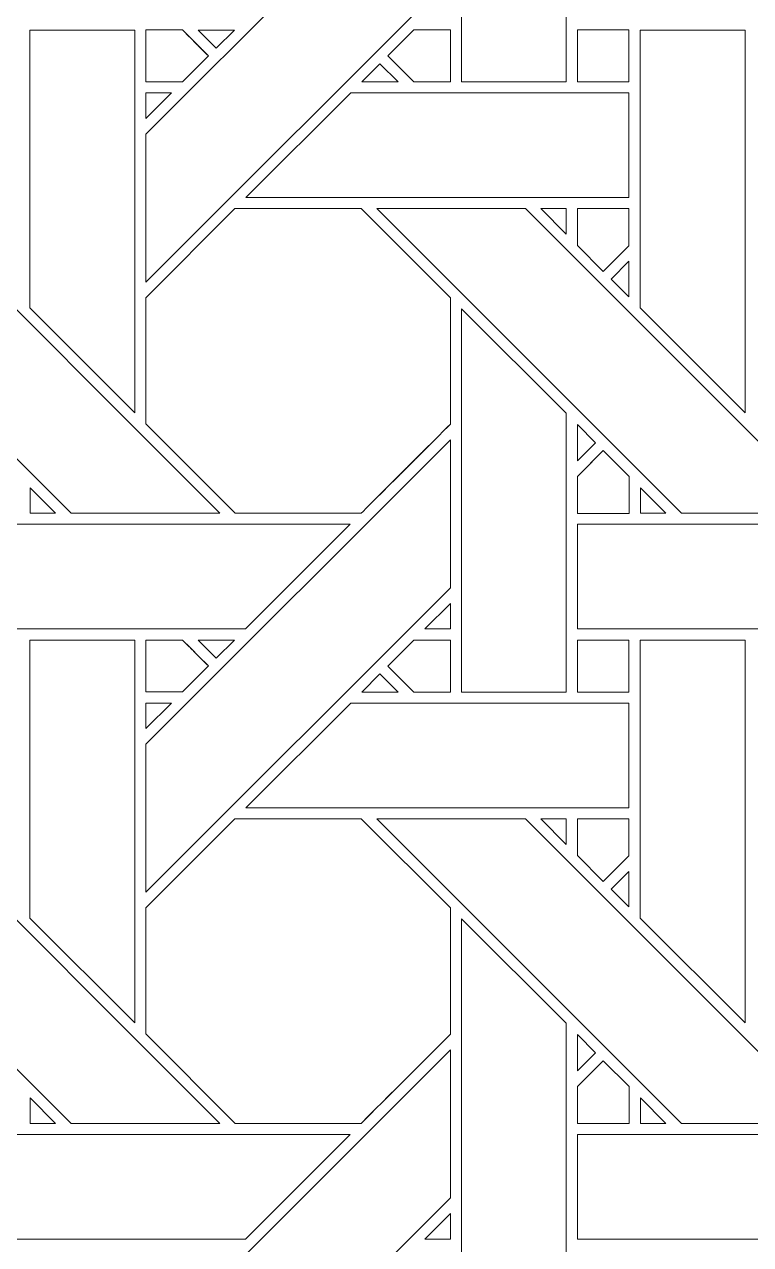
# Model space of a CAD drawing. Header units: inches. Extents: x 7.38 to 17.38, y 5.09 to 13.09.
# Drawn here: x 12.432 to 13.561, y 9.144 to 11.041 of the extents above; entities that cross this region are included whole.
import ezdxf

# ---------------------------------------------------------------- set-up
doc = ezdxf.new("R2010")
doc.units = ezdxf.units.IN
doc.header["$MEASUREMENT"] = 0
doc.layers.add('Design', color=7, linetype='Continuous', lineweight=0)

msp = doc.modelspace()

# ---------------------------------------------------------------- linework, layer by layer
at = {"layer": 'Design'}
for points, knots in [([(7.3829, 13.0948), (7.3829, 13.0948), (7.3829, 5.0948), (7.3829, 5.0948), (7.3829, 5.0948), (17.3829, 5.0948), (17.3829, 5.0948), (17.3829, 5.0948), (17.3829, 13.0948), (17.3829, 13.0948), (17.3829, 13.0948), (7.3829, 13.0948), (7.3829, 13.0948)], [0, 0, 0, 0, 1, 1, 1, 2, 2, 2, 3, 3, 3, 4, 4, 4, 4]), ([(7.8596, 12.6686), (7.8596, 12.6686), (7.8596, 5.5209), (7.8596, 5.5209), (7.8596, 5.5209), (16.9061, 5.5209), (16.9061, 5.5209), (16.9061, 5.5209), (16.9061, 12.6686), (16.9061, 12.6686), (16.9061, 12.6686), (7.8596, 12.6686), (7.8596, 12.6686)], [0, 0, 0, 0, 1, 1, 1, 2, 2, 2, 3, 3, 3, 4, 4, 4, 4]), ([(13.1112, 10.9519), (13.1112, 10.9519), (13.1112, 11.5477), (13.1112, 11.5477), (13.1112, 11.5477), (13.274, 11.3856), (13.274, 11.3856), (13.274, 11.3856), (13.274, 10.9519), (13.274, 10.9519), (13.274, 10.9519), (13.1112, 10.9519), (13.1112, 10.9519)], [0, 0, 0, 0, 1, 1, 1, 2, 2, 2, 3, 3, 3, 4, 4, 4, 4]), ([(13.0941, 11.1141), (13.0941, 11.1141), (12.6204, 10.6404), (12.6204, 10.6404), (12.6204, 10.6404), (12.6204, 10.8705), (12.6204, 10.8705), (12.6204, 10.8705), (13.0941, 11.3441), (13.0941, 11.3441), (13.0941, 11.3441), (13.0941, 11.1141), (13.0941, 11.1141)], [0, 0, 0, 0, 1, 1, 1, 2, 2, 2, 3, 3, 3, 4, 4, 4, 4]), ([(12.4403, 10.6004), (12.4403, 10.6004), (12.4403, 11.0326), (12.4403, 11.0326), (12.4403, 11.0326), (12.6032, 11.0326), (12.6032, 11.0326), (12.6032, 11.0326), (12.6032, 10.4375), (12.6032, 10.4375), (12.6032, 10.4375), (12.4403, 10.6004), (12.4403, 10.6004)], [0, 0, 0, 0, 1, 1, 1, 2, 2, 2, 3, 3, 3, 4, 4, 4, 4]), ([(12.6775, 11.0327), (12.6826, 11.0276), (12.7134, 10.9967), (12.7178, 10.9923), (12.7178, 10.9923), (12.6774, 10.9519), (12.6774, 10.9519), (12.6774, 10.9519), (12.6204, 10.9519), (12.6204, 10.9519), (12.6204, 10.9519), (12.6204, 11.0327), (12.6204, 11.0327), (12.6204, 11.0327), (12.6775, 11.0327), (12.6775, 11.0327)], [0, 0, 0, 0, 1, 1, 1, 2, 2, 2, 3, 3, 3, 4, 4, 4, 5, 5, 5, 5]), ([(12.7178, 10.9923), (12.7178, 10.9923), (12.6774, 10.9519), (12.6774, 10.9519), (12.6774, 10.9519), (12.6204, 10.9519), (12.6204, 10.9519), (12.6204, 10.9519), (12.6204, 11.0327), (12.6204, 11.0327), (12.6204, 11.0327), (12.6775, 11.0327), (12.6775, 11.0327), (12.6828, 11.0274), (12.7136, 10.9965), (12.7178, 10.9923)], [0, 0, 0, 0, 1, 1, 1, 2, 2, 2, 3, 3, 3, 4, 4, 4, 5, 5, 5, 5]), ([(12.7018, 11.0326), (12.7018, 11.0326), (12.7583, 11.0326), (12.7583, 11.0326), (12.7583, 11.0326), (12.73, 11.0045), (12.73, 11.0045), (12.73, 11.0045), (12.7018, 11.0326), (12.7018, 11.0326)], [0, 0, 0, 0, 1, 1, 1, 2, 2, 2, 3, 3, 3, 3]), ([(13.037, 10.9519), (13.037, 10.9519), (12.9966, 10.9923), (12.9966, 10.9923), (12.9966, 10.9923), (13.037, 11.0327), (13.037, 11.0327), (13.037, 11.0327), (13.0941, 11.0327), (13.0941, 11.0327), (13.0941, 11.0327), (13.0941, 10.9519), (13.0941, 10.9519), (13.0941, 10.9519), (13.037, 10.9519), (13.037, 10.9519)], [0, 0, 0, 0, 1, 1, 1, 2, 2, 2, 3, 3, 3, 4, 4, 4, 5, 5, 5, 5]), ([(13.0941, 11.0327), (13.0941, 11.0327), (13.0941, 10.9519), (13.0941, 10.9519), (13.0941, 10.9519), (13.037, 10.9519), (13.037, 10.9519), (13.037, 10.9519), (12.9966, 10.9923), (12.9966, 10.9923), (12.9966, 10.9923), (13.037, 11.0327), (13.037, 11.0327), (13.037, 11.0327), (13.0941, 11.0327), (13.0941, 11.0327)], [0, 0, 0, 0, 1, 1, 1, 2, 2, 2, 3, 3, 3, 4, 4, 4, 5, 5, 5, 5]), ([(13.2913, 11.0327), (13.2913, 11.0327), (13.3715, 11.0327), (13.3715, 11.0327), (13.3715, 11.0327), (13.3715, 10.9519), (13.3715, 10.9519), (13.3715, 10.9519), (13.2913, 10.9519), (13.2913, 10.9519), (13.2913, 10.9519), (13.2913, 11.0327), (13.2913, 11.0327)], [0, 0, 0, 0, 1, 1, 1, 2, 2, 2, 3, 3, 3, 4, 4, 4, 4]), ([(13.3715, 11.0327), (13.3715, 11.0327), (13.3715, 10.9519), (13.3715, 10.9519), (13.3715, 10.9519), (13.2913, 10.9519), (13.2913, 10.9519), (13.2913, 10.9519), (13.2913, 11.0327), (13.2913, 11.0327), (13.2913, 11.0327), (13.3715, 11.0327), (13.3715, 11.0327)], [0, 0, 0, 0, 1, 1, 1, 2, 2, 2, 3, 3, 3, 4, 4, 4, 4]), ([(13.3891, 10.6005), (13.3891, 10.6005), (13.3891, 11.0326), (13.3891, 11.0326), (13.3891, 11.0326), (13.552, 11.0326), (13.552, 11.0326), (13.552, 11.0326), (13.552, 10.4375), (13.552, 10.4375), (13.552, 10.4375), (13.3891, 10.6005), (13.3891, 10.6005)], [0, 0, 0, 0, 1, 1, 1, 2, 2, 2, 3, 3, 3, 4, 4, 4, 4]), ([(13.0127, 10.9519), (13.0127, 10.9519), (12.9562, 10.9519), (12.9562, 10.9519), (12.9562, 10.9519), (12.9845, 10.9801), (12.9845, 10.9801), (12.9845, 10.9801), (13.0127, 10.9519), (13.0127, 10.9519)], [0, 0, 0, 0, 1, 1, 1, 2, 2, 2, 3, 3, 3, 3]), ([(12.6602, 10.9347), (12.6602, 10.9347), (12.6204, 10.8949), (12.6204, 10.8949), (12.6204, 10.8949), (12.6204, 10.9347), (12.6204, 10.9347), (12.6204, 10.9347), (12.6602, 10.9347), (12.6602, 10.9347)], [0, 0, 0, 0, 1, 1, 1, 2, 2, 2, 3, 3, 3, 3]), ([(13.3715, 10.9347), (13.3715, 10.9347), (13.3715, 10.7719), (13.3715, 10.7719), (13.3715, 10.7719), (12.7762, 10.7719), (12.7762, 10.7719), (12.7762, 10.7719), (12.9391, 10.9347), (12.9391, 10.9347), (12.9391, 10.9347), (13.3715, 10.9347), (13.3715, 10.9347)], [0, 0, 0, 0, 1, 1, 1, 2, 2, 2, 3, 3, 3, 4, 4, 4, 4]), ([(12.7354, 10.2811), (12.7354, 10.2811), (12.5044, 10.2811), (12.5044, 10.2811), (12.5044, 10.2811), (12.0308, 10.7548), (12.0308, 10.7548), (12.0308, 10.7548), (12.2618, 10.7548), (12.2618, 10.7548), (12.2618, 10.7548), (12.7354, 10.2811), (12.7354, 10.2811)], [0, 0, 0, 0, 1, 1, 1, 2, 2, 2, 3, 3, 3, 4, 4, 4, 4]), ([(12.7591, 10.7548), (12.7591, 10.7548), (12.9553, 10.7548), (12.9553, 10.7548), (12.9553, 10.7548), (13.0941, 10.6161), (13.0941, 10.6161), (13.0941, 10.6161), (13.0941, 10.4199), (13.0941, 10.4199), (13.0763, 10.4019), (12.9643, 10.2902), (12.9553, 10.2812), (12.9553, 10.2812), (12.7596, 10.2812), (12.7596, 10.2812), (12.7596, 10.2812), (12.6204, 10.4204), (12.6204, 10.4204), (12.6204, 10.4204), (12.6204, 10.6161), (12.6204, 10.6161), (12.6204, 10.6161), (12.7591, 10.7548), (12.7591, 10.7548)], [0, 0, 0, 0, 1, 1, 1, 2, 2, 2, 3, 3, 3, 4, 4, 4, 5, 5, 5, 6, 6, 6, 7, 7, 7, 8, 8, 8, 8]), ([(13.0941, 10.6161), (13.0941, 10.6161), (13.0941, 10.4199), (13.0941, 10.4199), (13.0759, 10.4016), (12.9641, 10.2899), (12.9553, 10.2812), (12.9553, 10.2812), (12.7596, 10.2812), (12.7596, 10.2812), (12.7596, 10.2812), (12.6204, 10.4204), (12.6204, 10.4204), (12.6204, 10.4204), (12.6204, 10.6161), (12.6204, 10.6161), (12.6204, 10.6161), (12.7591, 10.7548), (12.7591, 10.7548), (12.7591, 10.7548), (12.9553, 10.7548), (12.9553, 10.7548), (12.9553, 10.7548), (13.0941, 10.6161), (13.0941, 10.6161)], [0, 0, 0, 0, 1, 1, 1, 2, 2, 2, 3, 3, 3, 4, 4, 4, 5, 5, 5, 6, 6, 6, 7, 7, 7, 8, 8, 8, 8]), ([(13.6841, 10.2811), (13.6841, 10.2811), (13.4531, 10.2811), (13.4531, 10.2811), (13.4531, 10.2811), (12.9795, 10.7548), (12.9795, 10.7548), (12.9795, 10.7548), (13.2105, 10.7548), (13.2105, 10.7548), (13.2105, 10.7548), (13.6841, 10.2811), (13.6841, 10.2811)], [0, 0, 0, 0, 1, 1, 1, 2, 2, 2, 3, 3, 3, 4, 4, 4, 4]), ([(13.2346, 10.7548), (13.2346, 10.7548), (13.2741, 10.7548), (13.2741, 10.7548), (13.2741, 10.7548), (13.2741, 10.715), (13.2741, 10.715), (13.2741, 10.715), (13.2346, 10.7548), (13.2346, 10.7548)], [0, 0, 0, 0, 1, 1, 1, 2, 2, 2, 3, 3, 3, 3]), ([(13.3715, 10.7548), (13.3715, 10.7548), (13.3715, 10.6972), (13.3715, 10.6972), (13.3715, 10.6972), (13.3316, 10.6573), (13.3316, 10.6573), (13.3316, 10.6573), (13.2913, 10.6976), (13.2913, 10.6976), (13.2913, 10.6976), (13.2913, 10.7548), (13.2913, 10.7548), (13.2913, 10.7548), (13.3715, 10.7548), (13.3715, 10.7548)], [0, 0, 0, 0, 1, 1, 1, 2, 2, 2, 3, 3, 3, 4, 4, 4, 5, 5, 5, 5]), ([(13.3715, 10.6972), (13.3715, 10.6972), (13.3316, 10.6573), (13.3316, 10.6573), (13.3316, 10.6573), (13.2913, 10.6976), (13.2913, 10.6976), (13.2913, 10.6976), (13.2913, 10.7548), (13.2913, 10.7548), (13.2913, 10.7548), (13.3715, 10.7548), (13.3715, 10.7548), (13.3715, 10.7548), (13.3715, 10.6972), (13.3715, 10.6972)], [0, 0, 0, 0, 1, 1, 1, 2, 2, 2, 3, 3, 3, 4, 4, 4, 5, 5, 5, 5]), ([(13.3715, 10.6729), (13.3715, 10.6729), (13.3715, 10.6178), (13.3715, 10.6178), (13.3715, 10.6178), (13.3438, 10.6452), (13.3438, 10.6452), (13.3438, 10.6452), (13.3715, 10.6729), (13.3715, 10.6729)], [0, 0, 0, 0, 1, 1, 1, 2, 2, 2, 3, 3, 3, 3]), ([(13.1112, 10.0031), (13.1112, 10.0031), (13.1112, 10.599), (13.1112, 10.599), (13.1112, 10.599), (13.274, 10.4368), (13.274, 10.4368), (13.274, 10.4368), (13.274, 10.0031), (13.274, 10.0031), (13.274, 10.0031), (13.1112, 10.0031), (13.1112, 10.0031)], [0, 0, 0, 0, 1, 1, 1, 2, 2, 2, 3, 3, 3, 4, 4, 4, 4]), ([(13.2913, 10.3626), (13.2913, 10.3626), (13.2913, 10.4193), (13.2913, 10.4193), (13.2913, 10.4193), (13.3195, 10.3908), (13.3195, 10.3908), (13.3195, 10.3908), (13.2913, 10.3626), (13.2913, 10.3626)], [0, 0, 0, 0, 1, 1, 1, 2, 2, 2, 3, 3, 3, 3]), ([(13.0941, 10.1654), (13.0941, 10.1654), (12.6204, 9.6917), (12.6204, 9.6917), (12.6204, 9.6917), (12.6204, 9.9218), (12.6204, 9.9218), (12.6204, 9.9218), (13.0941, 10.3954), (13.0941, 10.3954), (13.0941, 10.3954), (13.0941, 10.1654), (13.0941, 10.1654)], [0, 0, 0, 0, 1, 1, 1, 2, 2, 2, 3, 3, 3, 4, 4, 4, 4]), ([(13.2913, 10.2809), (13.2913, 10.2809), (13.2913, 10.3382), (13.2913, 10.3382), (13.2913, 10.3382), (13.3316, 10.3785), (13.3316, 10.3785), (13.3316, 10.3785), (13.3719, 10.3382), (13.3719, 10.3382), (13.3719, 10.3382), (13.3719, 10.2809), (13.3719, 10.2809), (13.3719, 10.2809), (13.2913, 10.2809), (13.2913, 10.2809)], [0, 0, 0, 0, 1, 1, 1, 2, 2, 2, 3, 3, 3, 4, 4, 4, 5, 5, 5, 5]), ([(13.2973, 10.3442), (13.2973, 10.3442), (13.3316, 10.3785), (13.3316, 10.3785), (13.3316, 10.3785), (13.3719, 10.3382), (13.3719, 10.3382), (13.3719, 10.3382), (13.3719, 10.2809), (13.3719, 10.2809), (13.3719, 10.2809), (13.2913, 10.2809), (13.2913, 10.2809), (13.2913, 10.2809), (13.2913, 10.3382), (13.2913, 10.3382), (13.2913, 10.3382), (13.2973, 10.3442), (13.2973, 10.3442)], [0, 0, 0, 0, 1, 1, 1, 2, 2, 2, 3, 3, 3, 4, 4, 4, 5, 5, 5, 6, 6, 6, 6]), ([(12.4405, 10.2811), (12.4405, 10.2811), (12.4405, 10.3209), (12.4405, 10.3209), (12.4405, 10.3209), (12.4802, 10.2811), (12.4802, 10.2811), (12.4802, 10.2811), (12.4405, 10.2811), (12.4405, 10.2811)], [0, 0, 0, 0, 1, 1, 1, 2, 2, 2, 3, 3, 3, 3]), ([(13.3892, 10.2811), (13.3892, 10.2811), (13.3892, 10.3209), (13.3892, 10.3209), (13.3892, 10.3209), (13.4289, 10.2811), (13.4289, 10.2811), (13.4289, 10.2811), (13.3892, 10.2811), (13.3892, 10.2811)], [0, 0, 0, 0, 1, 1, 1, 2, 2, 2, 3, 3, 3, 3]), ([(12.9382, 10.2639), (12.9382, 10.2639), (12.7755, 10.1012), (12.7755, 10.1012), (12.7755, 10.1012), (12.3425, 10.1012), (12.3425, 10.1012), (12.3425, 10.1012), (12.3425, 10.2639), (12.3425, 10.2639), (12.3425, 10.2639), (12.9382, 10.2639), (12.9382, 10.2639)], [0, 0, 0, 0, 1, 1, 1, 2, 2, 2, 3, 3, 3, 4, 4, 4, 4]), ([(13.887, 10.2639), (13.887, 10.2639), (13.7242, 10.1012), (13.7242, 10.1012), (13.7242, 10.1012), (13.2913, 10.1012), (13.2913, 10.1012), (13.2913, 10.1012), (13.2913, 10.2639), (13.2913, 10.2639), (13.2913, 10.2639), (13.887, 10.2639), (13.887, 10.2639)], [0, 0, 0, 0, 1, 1, 1, 2, 2, 2, 3, 3, 3, 4, 4, 4, 4]), ([(13.0543, 10.1012), (13.0543, 10.1012), (13.0941, 10.141), (13.0941, 10.141), (13.0941, 10.141), (13.0941, 10.1012), (13.0941, 10.1012), (13.0941, 10.1012), (13.0543, 10.1012), (13.0543, 10.1012)], [0, 0, 0, 0, 1, 1, 1, 2, 2, 2, 3, 3, 3, 3]), ([(12.4403, 9.6517), (12.4403, 9.6517), (12.4403, 10.0839), (12.4403, 10.0839), (12.4403, 10.0839), (12.6032, 10.0839), (12.6032, 10.0839), (12.6032, 10.0839), (12.6032, 9.4888), (12.6032, 9.4888), (12.6032, 9.4888), (12.4403, 9.6517), (12.4403, 9.6517)], [0, 0, 0, 0, 1, 1, 1, 2, 2, 2, 3, 3, 3, 4, 4, 4, 4]), ([(12.6775, 10.0839), (12.6826, 10.0788), (12.7134, 10.048), (12.7178, 10.0436), (12.7178, 10.0436), (12.6774, 10.0032), (12.6774, 10.0032), (12.6774, 10.0032), (12.6204, 10.0032), (12.6204, 10.0032), (12.6204, 10.0032), (12.6204, 10.0839), (12.6204, 10.0839), (12.6204, 10.0839), (12.6775, 10.0839), (12.6775, 10.0839)], [0, 0, 0, 0, 1, 1, 1, 2, 2, 2, 3, 3, 3, 4, 4, 4, 5, 5, 5, 5]), ([(12.7019, 10.0595), (12.7019, 10.0595), (12.7178, 10.0436), (12.7178, 10.0436), (12.7178, 10.0436), (12.6774, 10.0032), (12.6774, 10.0032), (12.6774, 10.0032), (12.6204, 10.0032), (12.6204, 10.0032), (12.6204, 10.0032), (12.6204, 10.0839), (12.6204, 10.0839), (12.6204, 10.0839), (12.6775, 10.0839), (12.6775, 10.0839), (12.6828, 10.0786), (12.6927, 10.0688), (12.7019, 10.0595)], [0, 0, 0, 0, 1, 1, 1, 2, 2, 2, 3, 3, 3, 4, 4, 4, 5, 5, 5, 6, 6, 6, 6]), ([(12.7018, 10.0839), (12.7018, 10.0839), (12.7583, 10.0839), (12.7583, 10.0839), (12.7583, 10.0839), (12.73, 10.0557), (12.73, 10.0557), (12.73, 10.0557), (12.7018, 10.0839), (12.7018, 10.0839)], [0, 0, 0, 0, 1, 1, 1, 2, 2, 2, 3, 3, 3, 3]), ([(13.037, 10.0031), (13.037, 10.0031), (12.9966, 10.0435), (12.9966, 10.0435), (12.9966, 10.0435), (13.037, 10.084), (13.037, 10.084), (13.037, 10.084), (13.0941, 10.084), (13.0941, 10.084), (13.0941, 10.084), (13.0941, 10.0031), (13.0941, 10.0031), (13.0941, 10.0031), (13.037, 10.0031), (13.037, 10.0031)], [0, 0, 0, 0, 1, 1, 1, 2, 2, 2, 3, 3, 3, 4, 4, 4, 5, 5, 5, 5]), ([(13.0941, 10.084), (13.0941, 10.084), (13.0941, 10.0031), (13.0941, 10.0031), (13.0941, 10.0031), (13.037, 10.0031), (13.037, 10.0031), (13.037, 10.0031), (12.9966, 10.0435), (12.9966, 10.0435), (12.9966, 10.0435), (13.037, 10.084), (13.037, 10.084), (13.037, 10.084), (13.0941, 10.084), (13.0941, 10.084)], [0, 0, 0, 0, 1, 1, 1, 2, 2, 2, 3, 3, 3, 4, 4, 4, 5, 5, 5, 5]), ([(13.2913, 10.0839), (13.2913, 10.0839), (13.3715, 10.0839), (13.3715, 10.0839), (13.3715, 10.0839), (13.3715, 10.0031), (13.3715, 10.0031), (13.3715, 10.0031), (13.2913, 10.0031), (13.2913, 10.0031), (13.2913, 10.0031), (13.2913, 10.0839), (13.2913, 10.0839)], [0, 0, 0, 0, 1, 1, 1, 2, 2, 2, 3, 3, 3, 4, 4, 4, 4]), ([(13.3715, 10.0839), (13.3715, 10.0839), (13.3715, 10.0031), (13.3715, 10.0031), (13.3715, 10.0031), (13.2913, 10.0031), (13.2913, 10.0031), (13.2913, 10.0031), (13.2913, 10.0839), (13.2913, 10.0839), (13.2913, 10.0839), (13.3715, 10.0839), (13.3715, 10.0839)], [0, 0, 0, 0, 1, 1, 1, 2, 2, 2, 3, 3, 3, 4, 4, 4, 4]), ([(13.3891, 9.6517), (13.3891, 9.6517), (13.3891, 10.0839), (13.3891, 10.0839), (13.3891, 10.0839), (13.552, 10.0839), (13.552, 10.0839), (13.552, 10.0839), (13.552, 9.4888), (13.552, 9.4888), (13.552, 9.4888), (13.3891, 9.6517), (13.3891, 9.6517)], [0, 0, 0, 0, 1, 1, 1, 2, 2, 2, 3, 3, 3, 4, 4, 4, 4]), ([(13.0127, 10.0031), (13.0127, 10.0031), (12.9562, 10.0031), (12.9562, 10.0031), (12.9562, 10.0031), (12.9845, 10.0314), (12.9845, 10.0314), (12.9845, 10.0314), (13.0127, 10.0031), (13.0127, 10.0031)], [0, 0, 0, 0, 1, 1, 1, 2, 2, 2, 3, 3, 3, 3]), ([(12.6602, 9.986), (12.6602, 9.986), (12.6204, 9.9462), (12.6204, 9.9462), (12.6204, 9.9462), (12.6204, 9.986), (12.6204, 9.986), (12.6204, 9.986), (12.6602, 9.986), (12.6602, 9.986)], [0, 0, 0, 0, 1, 1, 1, 2, 2, 2, 3, 3, 3, 3]), ([(13.3715, 9.986), (13.3715, 9.986), (13.3715, 9.8232), (13.3715, 9.8232), (13.3715, 9.8232), (12.7762, 9.8232), (12.7762, 9.8232), (12.7762, 9.8232), (12.9391, 9.986), (12.9391, 9.986), (12.9391, 9.986), (13.3715, 9.986), (13.3715, 9.986)], [0, 0, 0, 0, 1, 1, 1, 2, 2, 2, 3, 3, 3, 4, 4, 4, 4]), ([(12.7354, 9.3324), (12.7354, 9.3324), (12.5044, 9.3324), (12.5044, 9.3324), (12.5044, 9.3324), (12.0308, 9.8061), (12.0308, 9.8061), (12.0308, 9.8061), (12.2618, 9.8061), (12.2618, 9.8061), (12.2618, 9.8061), (12.7354, 9.3324), (12.7354, 9.3324)], [0, 0, 0, 0, 1, 1, 1, 2, 2, 2, 3, 3, 3, 4, 4, 4, 4]), ([(12.7591, 9.8061), (12.7591, 9.8061), (12.9553, 9.8061), (12.9553, 9.8061), (12.9553, 9.8061), (13.0941, 9.6673), (13.0941, 9.6673), (13.0941, 9.6673), (13.0941, 9.4711), (13.0941, 9.4711), (13.0763, 9.4532), (12.9643, 9.3414), (12.9553, 9.3324), (12.9553, 9.3324), (12.7596, 9.3324), (12.7596, 9.3324), (12.7596, 9.3324), (12.6204, 9.4717), (12.6204, 9.4717), (12.6204, 9.4717), (12.6204, 9.6673), (12.6204, 9.6673), (12.6204, 9.6673), (12.7591, 9.8061), (12.7591, 9.8061)], [0, 0, 0, 0, 1, 1, 1, 2, 2, 2, 3, 3, 3, 4, 4, 4, 5, 5, 5, 6, 6, 6, 7, 7, 7, 8, 8, 8, 8]), ([(13.0941, 9.6673), (13.0941, 9.6673), (13.0941, 9.4711), (13.0941, 9.4711), (13.0759, 9.4529), (12.9641, 9.3412), (12.9553, 9.3324), (12.9553, 9.3324), (12.7596, 9.3324), (12.7596, 9.3324), (12.7596, 9.3324), (12.6204, 9.4717), (12.6204, 9.4717), (12.6204, 9.4717), (12.6204, 9.6673), (12.6204, 9.6673), (12.6204, 9.6673), (12.7591, 9.8061), (12.7591, 9.8061), (12.7591, 9.8061), (12.9553, 9.8061), (12.9553, 9.8061), (12.9553, 9.8061), (13.0941, 9.6673), (13.0941, 9.6673)], [0, 0, 0, 0, 1, 1, 1, 2, 2, 2, 3, 3, 3, 4, 4, 4, 5, 5, 5, 6, 6, 6, 7, 7, 7, 8, 8, 8, 8]), ([(13.6841, 9.3324), (13.6841, 9.3324), (13.4531, 9.3324), (13.4531, 9.3324), (13.4531, 9.3324), (12.9795, 9.8061), (12.9795, 9.8061), (12.9795, 9.8061), (13.2105, 9.8061), (13.2105, 9.8061), (13.2105, 9.8061), (13.6841, 9.3324), (13.6841, 9.3324)], [0, 0, 0, 0, 1, 1, 1, 2, 2, 2, 3, 3, 3, 4, 4, 4, 4]), ([(13.2346, 9.8061), (13.2346, 9.8061), (13.2741, 9.8061), (13.2741, 9.8061), (13.2741, 9.8061), (13.2741, 9.7662), (13.2741, 9.7662), (13.2741, 9.7662), (13.2346, 9.8061), (13.2346, 9.8061)], [0, 0, 0, 0, 1, 1, 1, 2, 2, 2, 3, 3, 3, 3]), ([(13.3715, 9.8061), (13.3715, 9.8061), (13.3715, 9.7485), (13.3715, 9.7485), (13.3715, 9.7485), (13.3316, 9.7085), (13.3316, 9.7085), (13.3316, 9.7085), (13.2913, 9.7489), (13.2913, 9.7489), (13.2913, 9.7489), (13.2913, 9.8061), (13.2913, 9.8061), (13.2913, 9.8061), (13.3715, 9.8061), (13.3715, 9.8061)], [0, 0, 0, 0, 1, 1, 1, 2, 2, 2, 3, 3, 3, 4, 4, 4, 5, 5, 5, 5]), ([(13.3715, 9.7485), (13.3715, 9.7485), (13.3316, 9.7085), (13.3316, 9.7085), (13.3316, 9.7085), (13.2913, 9.7489), (13.2913, 9.7489), (13.2913, 9.7489), (13.2913, 9.8061), (13.2913, 9.8061), (13.2913, 9.8061), (13.3715, 9.8061), (13.3715, 9.8061), (13.3715, 9.8061), (13.3715, 9.7485), (13.3715, 9.7485)], [0, 0, 0, 0, 1, 1, 1, 2, 2, 2, 3, 3, 3, 4, 4, 4, 5, 5, 5, 5]), ([(13.3715, 9.7242), (13.3715, 9.7242), (13.3715, 9.6691), (13.3715, 9.6691), (13.3715, 9.6691), (13.3438, 9.6964), (13.3438, 9.6964), (13.3438, 9.6964), (13.3715, 9.7242), (13.3715, 9.7242)], [0, 0, 0, 0, 1, 1, 1, 2, 2, 2, 3, 3, 3, 3]), ([(13.1112, 9.0544), (13.1112, 9.0544), (13.1112, 9.6502), (13.1112, 9.6502), (13.1112, 9.6502), (13.274, 9.4881), (13.274, 9.4881), (13.274, 9.4881), (13.274, 9.0544), (13.274, 9.0544), (13.274, 9.0544), (13.1112, 9.0544), (13.1112, 9.0544)], [0, 0, 0, 0, 1, 1, 1, 2, 2, 2, 3, 3, 3, 4, 4, 4, 4]), ([(13.2913, 9.4138), (13.2913, 9.4138), (13.2913, 9.4706), (13.2913, 9.4706), (13.2913, 9.4706), (13.3195, 9.442), (13.3195, 9.442), (13.3195, 9.442), (13.2913, 9.4138), (13.2913, 9.4138)], [0, 0, 0, 0, 1, 1, 1, 2, 2, 2, 3, 3, 3, 3]), ([(12.6204, 8.9731), (12.6204, 8.9731), (13.0941, 9.4467), (13.0941, 9.4467), (13.0941, 9.4467), (13.0941, 9.2166), (13.0941, 9.2166), (13.0941, 9.2166), (12.6204, 8.743), (12.6204, 8.743), (12.6204, 8.743), (12.6204, 8.9731), (12.6204, 8.9731)], [0, 0, 0, 0, 1, 1, 1, 2, 2, 2, 3, 3, 3, 4, 4, 4, 4]), ([(13.2913, 9.3322), (13.2913, 9.3322), (13.2913, 9.3895), (13.2913, 9.3895), (13.2913, 9.3895), (13.3316, 9.4298), (13.3316, 9.4298), (13.3316, 9.4298), (13.3719, 9.3895), (13.3719, 9.3895), (13.3719, 9.3895), (13.3719, 9.3322), (13.3719, 9.3322), (13.3719, 9.3322), (13.2913, 9.3322), (13.2913, 9.3322)], [0, 0, 0, 0, 1, 1, 1, 2, 2, 2, 3, 3, 3, 4, 4, 4, 5, 5, 5, 5]), ([(13.2967, 9.3949), (13.2967, 9.3949), (13.3316, 9.4298), (13.3316, 9.4298), (13.3316, 9.4298), (13.3719, 9.3895), (13.3719, 9.3895), (13.3719, 9.3895), (13.3719, 9.3322), (13.3719, 9.3322), (13.3719, 9.3322), (13.2913, 9.3322), (13.2913, 9.3322), (13.2913, 9.3322), (13.2913, 9.3895), (13.2913, 9.3895), (13.2913, 9.3895), (13.2967, 9.3949), (13.2967, 9.3949)], [0, 0, 0, 0, 1, 1, 1, 2, 2, 2, 3, 3, 3, 4, 4, 4, 5, 5, 5, 6, 6, 6, 6]), ([(12.4405, 9.3324), (12.4405, 9.3324), (12.4405, 9.3722), (12.4405, 9.3722), (12.4405, 9.3722), (12.4802, 9.3324), (12.4802, 9.3324), (12.4802, 9.3324), (12.4405, 9.3324), (12.4405, 9.3324)], [0, 0, 0, 0, 1, 1, 1, 2, 2, 2, 3, 3, 3, 3]), ([(13.3892, 9.3324), (13.3892, 9.3324), (13.3892, 9.3722), (13.3892, 9.3722), (13.3892, 9.3722), (13.4289, 9.3324), (13.4289, 9.3324), (13.4289, 9.3324), (13.3892, 9.3324), (13.3892, 9.3324)], [0, 0, 0, 0, 1, 1, 1, 2, 2, 2, 3, 3, 3, 3]), ([(12.3425, 9.1525), (12.3425, 9.1525), (12.3425, 9.3152), (12.3425, 9.3152), (12.3425, 9.3152), (12.9382, 9.3152), (12.9382, 9.3152), (12.9382, 9.3152), (12.7755, 9.1525), (12.7755, 9.1525), (12.7755, 9.1525), (12.3425, 9.1525), (12.3425, 9.1525)], [0, 0, 0, 0, 1, 1, 1, 2, 2, 2, 3, 3, 3, 4, 4, 4, 4]), ([(13.2913, 9.1525), (13.2913, 9.1525), (13.2913, 9.3152), (13.2913, 9.3152), (13.2913, 9.3152), (13.887, 9.3152), (13.887, 9.3152), (13.887, 9.3152), (13.7242, 9.1525), (13.7242, 9.1525), (13.7242, 9.1525), (13.2913, 9.1525), (13.2913, 9.1525)], [0, 0, 0, 0, 1, 1, 1, 2, 2, 2, 3, 3, 3, 4, 4, 4, 4]), ([(13.0543, 9.1525), (13.0543, 9.1525), (13.0941, 9.1923), (13.0941, 9.1923), (13.0941, 9.1923), (13.0941, 9.1525), (13.0941, 9.1525), (13.0941, 9.1525), (13.0543, 9.1525), (13.0543, 9.1525)], [0, 0, 0, 0, 1, 1, 1, 2, 2, 2, 3, 3, 3, 3])]:
    msp.add_open_spline(points, degree=3, knots=knots, dxfattribs=at)

doc.saveas('drawing.dxf')
